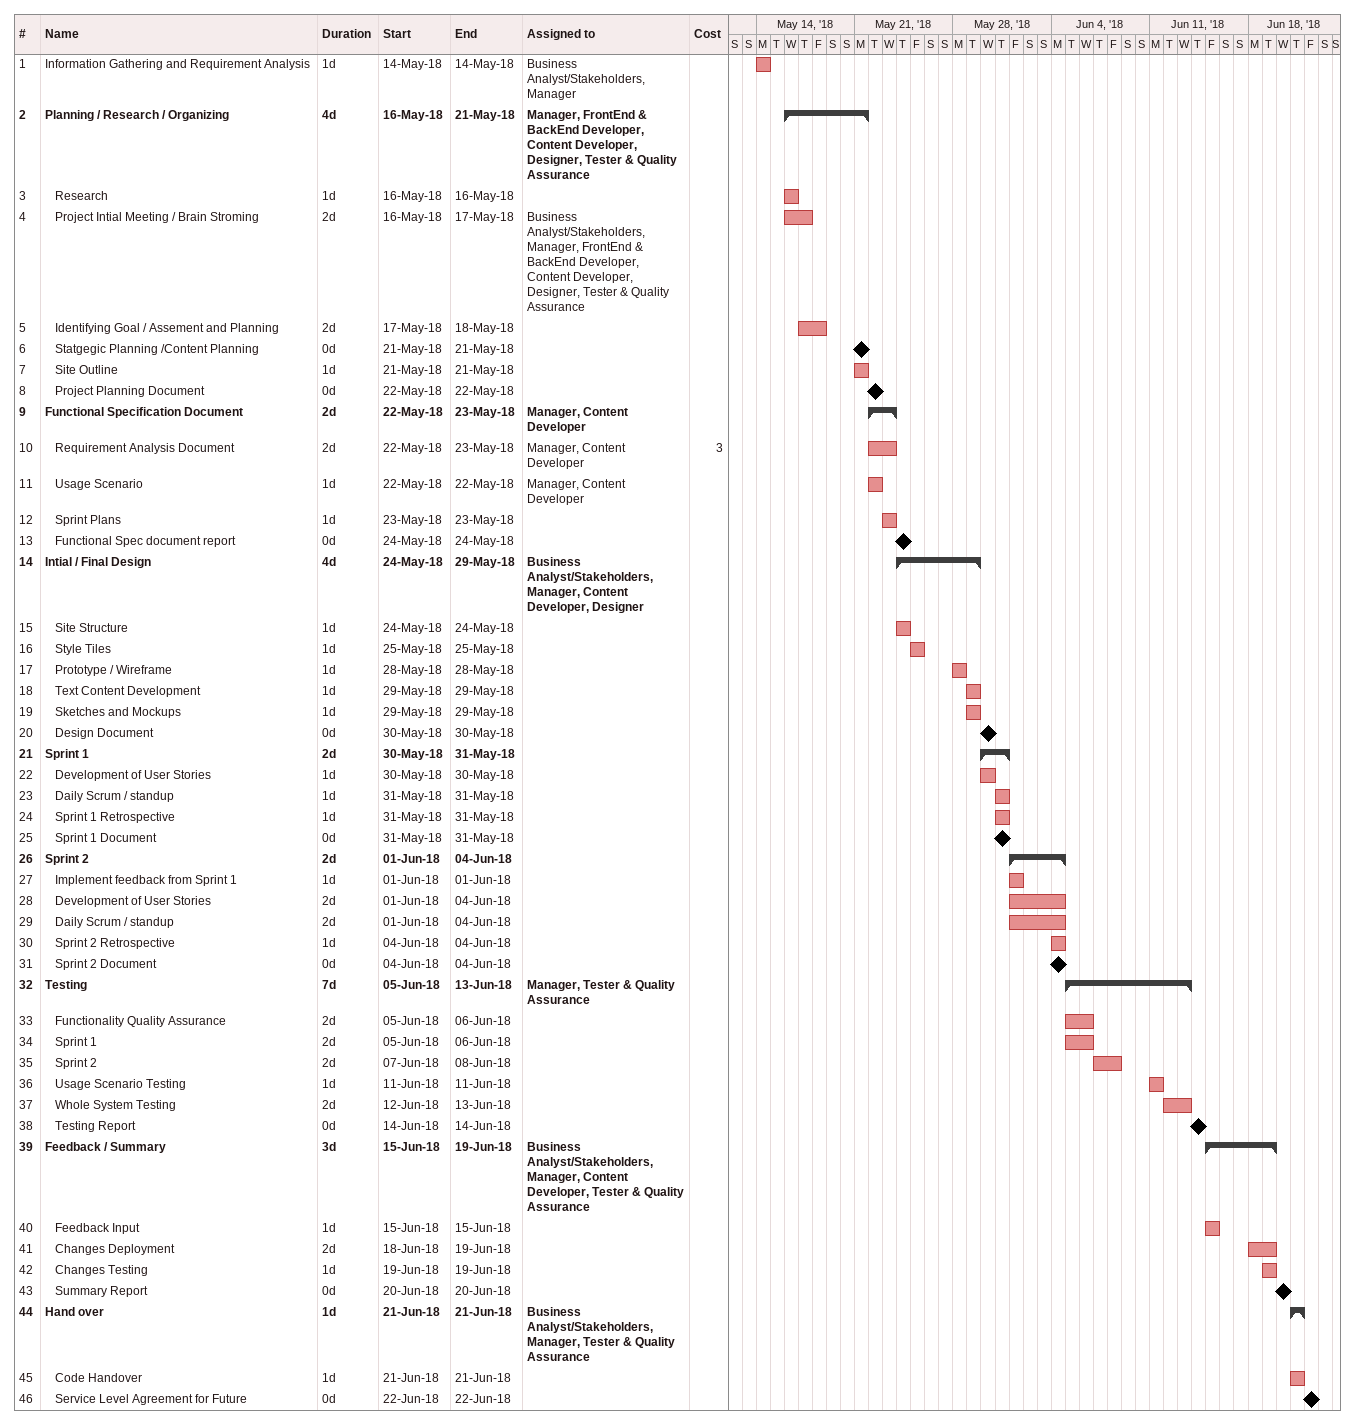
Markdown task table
| ID | Level | Task | Duration | Start | Finish | Resources | Cost |
|---|---|---|---|---|---|---|---|
| 1 | 1 | Information Gathering and Requirement Analysis | 1d | 2018-05-14 | 2018-05-14 | Business Analyst/Stakeholders, Manager |  |
| 2 | 1 | **Planning / Research / Organizing** | 4d | 2018-05-16 | 2018-05-21 | Manager, FrontEnd & BackEnd Developer, Content Developer, Designer, Tester & Quality Assurance |  |
| 3 | 2 | Research | 1d | 2018-05-16 | 2018-05-16 |  |  |
| 4 | 2 | Project Intial Meeting / Brain Stroming | 2d | 2018-05-16 | 2018-05-17 | Business Analyst/Stakeholders, Manager, FrontEnd & BackEnd Developer, Content Developer, Designer, Tester & Quality Assurance |  |
| 5 | 2 | Identifying Goal / Assement and Planning | 2d | 2018-05-17 | 2018-05-18 |  |  |
| 6 | 2 | Statgegic Planning /Content Planning | 0d | 2018-05-21 | 2018-05-21 |  |  |
| 7 | 2 | Site Outline | 1d | 2018-05-21 | 2018-05-21 |  |  |
| 8 | 2 | Project Planning Document | 0d | 2018-05-22 | 2018-05-22 |  |  |
| 9 | 1 | **Functional Specification Document** | 2d | 2018-05-22 | 2018-05-23 | Manager, Content Developer |  |
| 10 | 2 | Requirement Analysis Document | 2d | 2018-05-22 | 2018-05-23 | Manager, Content Developer | 3 |
| 11 | 2 | Usage Scenario | 1d | 2018-05-22 | 2018-05-22 | Manager, Content Developer |  |
| 12 | 2 | Sprint Plans | 1d | 2018-05-23 | 2018-05-23 |  |  |
| 13 | 2 | Functional Spec document report | 0d | 2018-05-24 | 2018-05-24 |  |  |
| 14 | 1 | **Intial / Final Design** | 4d | 2018-05-24 | 2018-05-29 | Business Analyst/Stakeholders, Manager, Content Developer, Designer |  |
| 15 | 2 | Site Structure | 1d | 2018-05-24 | 2018-05-24 |  |  |
| 16 | 2 | Style Tiles | 1d | 2018-05-25 | 2018-05-25 |  |  |
| 17 | 2 | Prototype / Wireframe | 1d | 2018-05-28 | 2018-05-28 |  |  |
| 18 | 2 | Text Content Development | 1d | 2018-05-29 | 2018-05-29 |  |  |
| 19 | 2 | Sketches and Mockups | 1d | 2018-05-29 | 2018-05-29 |  |  |
| 20 | 2 | Design Document | 0d | 2018-05-30 | 2018-05-30 |  |  |
| 21 | 1 | **Sprint 1** | 2d | 2018-05-30 | 2018-05-31 |  |  |
| 22 | 2 | Development of User Stories | 1d | 2018-05-30 | 2018-05-30 |  |  |
| 23 | 2 | Daily Scrum / standup | 1d | 2018-05-31 | 2018-05-31 |  |  |
| 24 | 2 | Sprint 1 Retrospective | 1d | 2018-05-31 | 2018-05-31 |  |  |
| 25 | 2 | Sprint 1 Document | 0d | 2018-05-31 | 2018-05-31 |  |  |
| 26 | 1 | **Sprint 2** | 2d | 2018-06-01 | 2018-06-04 |  |  |
| 27 | 2 | Implement feedback from Sprint 1 | 1d | 2018-06-01 | 2018-06-01 |  |  |
| 28 | 2 | Development of User Stories | 2d | 2018-06-01 | 2018-06-04 |  |  |
| 29 | 2 | Daily Scrum / standup | 2d | 2018-06-01 | 2018-06-04 |  |  |
| 30 | 2 | Sprint 2 Retrospective | 1d | 2018-06-04 | 2018-06-04 |  |  |
| 31 | 2 | Sprint 2 Document | 0d | 2018-06-04 | 2018-06-04 |  |  |
| 32 | 1 | **Testing** | 7d | 2018-06-05 | 2018-06-13 | Manager, Tester & Quality Assurance |  |
| 33 | 2 | Functionality Quality Assurance | 2d | 2018-06-05 | 2018-06-06 |  |  |
| 34 | 2 | Sprint 1 | 2d | 2018-06-05 | 2018-06-06 |  |  |
| 35 | 2 | Sprint 2 | 2d | 2018-06-07 | 2018-06-08 |  |  |
| 36 | 2 | Usage Scenario Testing | 1d | 2018-06-11 | 2018-06-11 |  |  |
| 37 | 2 | Whole System Testing | 2d | 2018-06-12 | 2018-06-13 |  |  |
| 38 | 2 | Testing Report | 0d | 2018-06-14 | 2018-06-14 |  |  |
| 39 | 1 | **Feedback / Summary** | 3d | 2018-06-15 | 2018-06-19 | Business Analyst/Stakeholders, Manager, Content Developer, Tester & Quality Assurance |  |
| 40 | 2 | Feedback Input | 1d | 2018-06-15 | 2018-06-15 |  |  |
| 41 | 2 | Changes Deployment | 2d | 2018-06-18 | 2018-06-19 |  |  |
| 42 | 2 | Changes Testing | 1d | 2018-06-19 | 2018-06-19 |  |  |
| 43 | 2 | Summary Report | 0d | 2018-06-20 | 2018-06-20 |  |  |
| 44 | 1 | **Hand over** | 1d | 2018-06-21 | 2018-06-21 | Business Analyst/Stakeholders, Manager, Tester & Quality Assurance |  |
| 45 | 2 | Code Handover | 1d | 2018-06-21 | 2018-06-21 |  |  |
| 46 | 2 | Service Level Agreement for Future | 0d | 2018-06-22 | 2018-06-22 |  |  |
